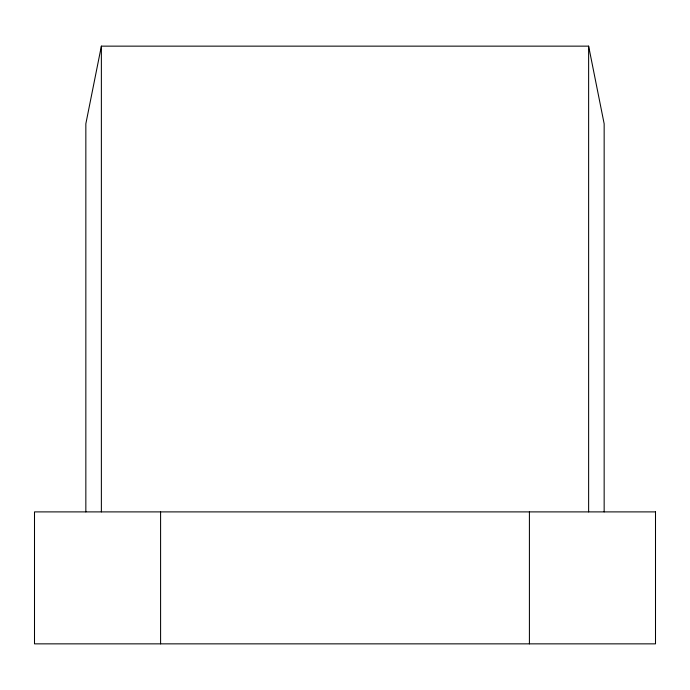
<?xml version="1.0" encoding="UTF-8"?>
<svg xmlns="http://www.w3.org/2000/svg" width="690" height="690" viewBox="0 0 690 690"><rect width="100%" height="100%" fill="white"/><g stroke="black" fill="none" stroke-linecap="round" stroke-linejoin="round"><path stroke-width="1.03" d="M604.155 511.894L604.155 123.769L588.63 46.144L101.37 46.144L85.845 123.769L85.845 511.894M588.63 46.144L588.63 511.894M529.411 511.894L529.411 643.856M160.589 511.894L160.589 643.856M101.37 46.144L101.37 511.894M655.5 511.894L34.5 511.894L34.5 643.856L655.5 643.856L655.5 511.894"/></g></svg>
